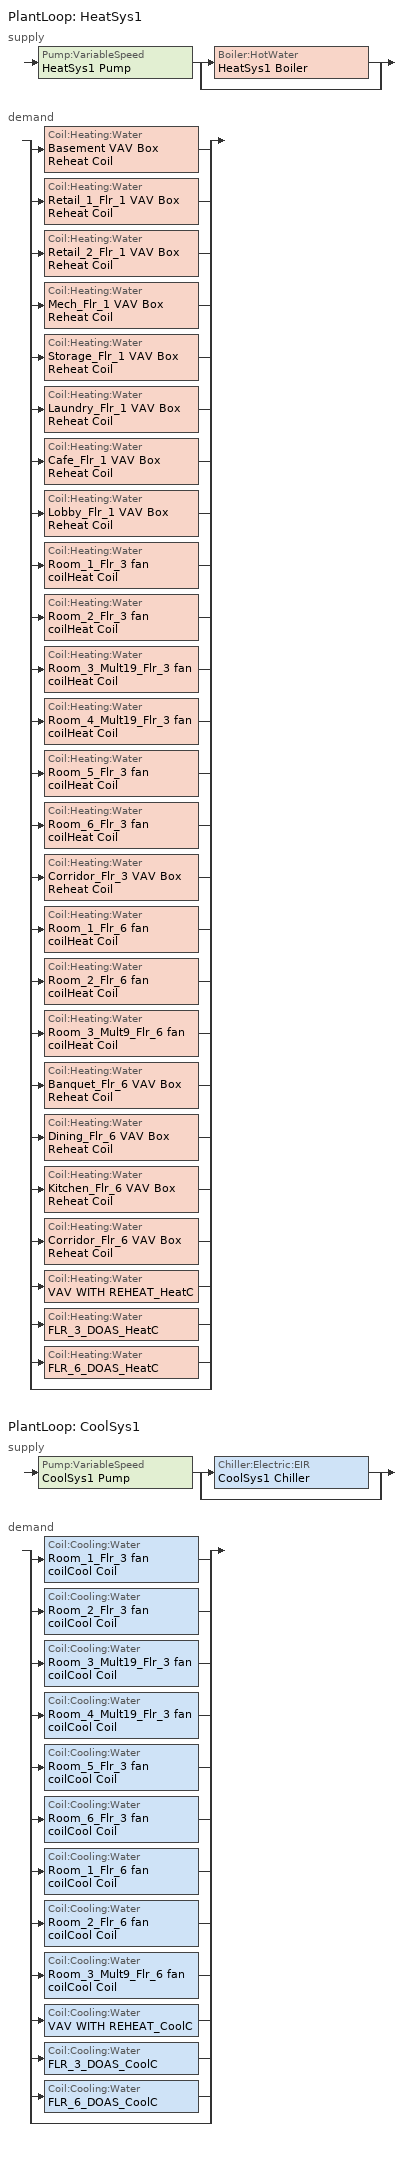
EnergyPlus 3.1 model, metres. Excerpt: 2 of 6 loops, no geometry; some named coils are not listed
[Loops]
PlantLoop 'HeatSys1'
 supply: Pump:VariableSpeed 'HeatSys1 Pump' > split
  | Boiler:HotWater 'HeatSys1 Boiler'
  | bypass
 demand: split
  | Coil:Heating:Water 'Basement VAV Box Reheat Coil'
  | Coil:Heating:Water 'Retail_1_Flr_1 VAV Box Reheat Coil'
  | Coil:Heating:Water 'Retail_2_Flr_1 VAV Box Reheat Coil'
  | Coil:Heating:Water 'Mech_Flr_1 VAV Box Reheat Coil'
  | Coil:Heating:Water 'Storage_Flr_1 VAV Box Reheat Coil'
  | Coil:Heating:Water 'Laundry_Flr_1 VAV Box Reheat Coil'
  | Coil:Heating:Water 'Cafe_Flr_1 VAV Box Reheat Coil'
  | Coil:Heating:Water 'Lobby_Flr_1 VAV Box Reheat Coil'
  | Coil:Heating:Water 'Room_1_Flr_3 fan coilHeat Coil'
  | Coil:Heating:Water 'Room_2_Flr_3 fan coilHeat Coil'
  | Coil:Heating:Water 'Room_3_Mult19_Flr_3 fan coilHeat Coil'
  | Coil:Heating:Water 'Room_4_Mult19_Flr_3 fan coilHeat Coil'
  | Coil:Heating:Water 'Room_5_Flr_3 fan coilHeat Coil'
  | Coil:Heating:Water 'Room_6_Flr_3 fan coilHeat Coil'
  | Coil:Heating:Water 'Corridor_Flr_3 VAV Box Reheat Coil'
  | Coil:Heating:Water 'Room_1_Flr_6 fan coilHeat Coil'
  | Coil:Heating:Water 'Room_2_Flr_6 fan coilHeat Coil'
  | Coil:Heating:Water 'Room_3_Mult9_Flr_6 fan coilHeat Coil'
  | Coil:Heating:Water 'Banquet_Flr_6 VAV Box Reheat Coil'
  | Coil:Heating:Water 'Dining_Flr_6 VAV Box Reheat Coil'
  | Coil:Heating:Water 'Kitchen_Flr_6 VAV Box Reheat Coil'
  | Coil:Heating:Water 'Corridor_Flr_6 VAV Box Reheat Coil'
  | Coil:Heating:Water 'VAV WITH REHEAT_HeatC'
  | Coil:Heating:Water 'FLR_3_DOAS_HeatC'
  | Coil:Heating:Water 'FLR_6_DOAS_HeatC'
  | bypass
PlantLoop 'CoolSys1'
 supply: Pump:VariableSpeed 'CoolSys1 Pump' > split
  | Chiller:Electric:EIR 'CoolSys1 Chiller'
  | bypass
 demand: split
  | Coil:Cooling:Water 'Room_1_Flr_3 fan coilCool Coil'
  | Coil:Cooling:Water 'Room_2_Flr_3 fan coilCool Coil'
  | Coil:Cooling:Water 'Room_3_Mult19_Flr_3 fan coilCool Coil'
  | Coil:Cooling:Water 'Room_4_Mult19_Flr_3 fan coilCool Coil'
  | Coil:Cooling:Water 'Room_5_Flr_3 fan coilCool Coil'
  | Coil:Cooling:Water 'Room_6_Flr_3 fan coilCool Coil'
  | Coil:Cooling:Water 'Room_1_Flr_6 fan coilCool Coil'
  | Coil:Cooling:Water 'Room_2_Flr_6 fan coilCool Coil'
  | Coil:Cooling:Water 'Room_3_Mult9_Flr_6 fan coilCool Coil'
  | Coil:Cooling:Water 'VAV WITH REHEAT_CoolC'
  | Coil:Cooling:Water 'FLR_3_DOAS_CoolC'
  | Coil:Cooling:Water 'FLR_6_DOAS_CoolC'
  | bypass
[Coil:Heating:Water] Availablility Schedule=ALWAYS_ON; U-Factor Times Area Value {W/K}=AUTOSIZE; Maximum Water Flow Rate {m3/s}=AUTOSIZE; Coil Peformance input method=UFactorTimesAreaAndDesignWaterFlowRate; Nominal Capacity=AUTOSIZE; Design Inlet Water Temperature=82.2; Design Inlet Air Temperature=16.6; Design Outlet Water Temperature=71.1; Design Outlet Air Temperature=32.2
Basement VAV Box Reheat Coil; Retail_1_Flr_1 VAV Box Reheat Coil; Retail_2_Flr_1 VAV Box Reheat Coil; Mech_Flr_1 VAV Box Reheat Coil; Storage_Flr_1 VAV Box Reheat Coil; Laundry_Flr_1 VAV Box Reheat Coil; Cafe_Flr_1 VAV Box Reheat Coil; Lobby_Flr_1 VAV Box Reheat Coil; Room_1_Flr_3 fan coilHeat Coil; Room_2_Flr_3 fan coilHeat Coil; Room_3_Mult19_Flr_3 fan coilHeat Coil; Room_4_Mult19_Flr_3 fan coilHeat Coil; Room_5_Flr_3 fan coilHeat Coil; Room_6_Flr_3 fan coilHeat Coil; Corridor_Flr_3 VAV Box Reheat Coil; Room_1_Flr_6 fan coilHeat Coil; Room_2_Flr_6 fan coilHeat Coil; Room_3_Mult9_Flr_6 fan coilHeat Coil; Banquet_Flr_6 VAV Box Reheat Coil; Dining_Flr_6 VAV Box Reheat Coil; Kitchen_Flr_6 VAV Box Reheat Coil; Corridor_Flr_6 VAV Box Reheat Coil
[ZoneHVAC:FourPipeFanCoil] Availability Schedule=ALWAYS_ON; Maximum Supply Air Flow Rate=AUTOSIZE; Maximum Outdoor Air Flow Rate=AUTOSIZE; Maximum Cold Water Flow Rate=AUTOSIZE; Minimum Cold Water Flow Rate=0; Cooling Convergence Tolerance=0.001; Maximum Hot Water Flow Rate=AUTOSIZE; Minimum Hot Water Flow Rate=0; Heating Convergence Tolerance=0.001
Name | Fan | Cooling Coil | Heating Coil
Room_1_Flr_3 fan coil | Room_1_Flr_3 fan coilfan | Room_1_Flr_3 fan coilCool Coil | Room_1_Flr_3 fan coilHeat Coil
Room_2_Flr_3 fan coil | Room_2_Flr_3 fan coilfan | Room_2_Flr_3 fan coilCool Coil | Room_2_Flr_3 fan coilHeat Coil
Room_3_Mult19_Flr_3 fan coil | Room_3_Mult19_Flr_3 fan coilfan | Room_3_Mult19_Flr_3 fan coilCool Coil | Room_3_Mult19_Flr_3 fan coilHeat Coil
Room_4_Mult19_Flr_3 fan coil | Room_4_Mult19_Flr_3 fan coilfan | Room_4_Mult19_Flr_3 fan coilCool Coil | Room_4_Mult19_Flr_3 fan coilHeat Coil
Room_5_Flr_3 fan coil | Room_5_Flr_3 fan coilfan | Room_5_Flr_3 fan coilCool Coil | Room_5_Flr_3 fan coilHeat Coil
Room_6_Flr_3 fan coil | Room_6_Flr_3 fan coilfan | Room_6_Flr_3 fan coilCool Coil | Room_6_Flr_3 fan coilHeat Coil
Room_1_Flr_6 fan coil | Room_1_Flr_6 fan coilfan | Room_1_Flr_6 fan coilCool Coil | Room_1_Flr_6 fan coilHeat Coil
Room_2_Flr_6 fan coil | Room_2_Flr_6 fan coilfan | Room_2_Flr_6 fan coilCool Coil | Room_2_Flr_6 fan coilHeat Coil
Room_3_Mult9_Flr_6 fan coil | Room_3_Mult9_Flr_6 fan coilfan | Room_3_Mult9_Flr_6 fan coilCool Coil | Room_3_Mult9_Flr_6 fan coilHeat Coil
[Fan:ConstantVolume] Availability Schedule=ALWAYS_ON; Fan Efficiency=0.52; Pressure Rise=330.904; Maximum Flow Rate=AUTOSIZE; Motor Efficiency=0.8; Motor in Airstream Fraction=1
Room_1_Flr_3 fan coilfan; Room_2_Flr_3 fan coilfan; Room_3_Mult19_Flr_3 fan coilfan; Room_4_Mult19_Flr_3 fan coilfan; Room_5_Flr_3 fan coilfan; Room_6_Flr_3 fan coilfan; Room_1_Flr_6 fan coilfan; Room_2_Flr_6 fan coilfan; Room_3_Mult9_Flr_6 fan coilfan
[Coil:Cooling:Water] Availability Schedule=ALWAYS_ON; Design Water Flow Rate {m3/s}=AUTOSIZE; Design Air Flow Rate {m3/s}=AUTOSIZE; Design Inlet Water Temperature {C}=AUTOSIZE; Design Inlet Air Temperature {C}=AUTOSIZE; Design Outlet Air Temperature {C}=AUTOSIZE; Design Inlet Humidity Ratio {kg-H2O/kg-air}=AUTOSIZE; Design Outlet Humidity Ratio {kg-H2O/kg-air}=AUTOSIZE; Type of Analysise {*******}=SimpleAnalysis; Heat Exchanger Configuration {*********}=CrossFlow
Room_1_Flr_3 fan coilCool Coil; Room_2_Flr_3 fan coilCool Coil; Room_3_Mult19_Flr_3 fan coilCool Coil; Room_4_Mult19_Flr_3 fan coilCool Coil; Room_5_Flr_3 fan coilCool Coil; Room_6_Flr_3 fan coilCool Coil; Room_1_Flr_6 fan coilCool Coil; Room_2_Flr_6 fan coilCool Coil; Room_3_Mult9_Flr_6 fan coilCool Coil
[SetpointManager:Scheduled] Control Variable {TEMP}=Temperature
Name | Schedule | Setpoint Node
HeatSys1 Loop Setpoint Manager | HW-Loop-Temp-Schedule | HeatSys1 Supply Outlet Node
CoolSys1 Loop Setpoint Manager | CW-Loop-Temp-Schedule | CoolSys1 Supply Outlet Node
[PlantLoop] Fluid Type {WATER}=Water; Maximum Loop Flow Rate {m3/s}=AUTOSIZE; Minimum Loop Flow Rate {m3/s}=0; Loop Volume {m3}=AUTOSIZE; Load Distribution Scheme {OPTIMAL | SEQUENTIAL}=Optimal
Name | Loop Equipment Operation Scheme | Maximum Loop Temperature {C} | Minimum Loop Temperature {C}
HeatSys1 | HeatSys1 Loop Operation Scheme List | 100 | 10
CoolSys1 | CoolSys1 Loop Operation Scheme List | 98 | 1
[Sizing:Plant]
Name | Loop Type {COOLING | HEATING} | Design Loop Exit Temperature {C} | Design Loop Temperature Difference {C}
HeatSys1 | Heating | 82 | 11
CoolSys1 | Cooling | 7.22 | 6.67
[PlantEquipmentOperationSchemes] Control Scheme 1 Schedule=PlantOnSched
Name | Control Scheme 1 Object Type {*******} | Control Scheme 1
HeatSys1 Loop Operation Scheme List | PlantEquipmentOperation:HeatingLoad | HeatSys1 Operation Scheme
CoolSys1 Loop Operation Scheme List | PlantEquipmentOperation:CoolingLoad | CoolSys1 Operation Scheme
[PlantEquipmentOperation:HeatingLoad]
HeatSys1 Operation Scheme: Load Range 1 Lower Limit {W}=0; Load Range 1 Upper Limit {W}=1000000000000000; Priority Control 1 Equipment List=HeatSys1 Equipment List
[PlantEquipmentList]
HeatSys1 Equipment List: HeatSys1 Boiler
CoolSys1 Equipment List: CoolSys1 Chiller
[Pump:VariableSpeed] Rated Flow Rate {m3/s}=AUTOSIZE; Rated Pump Head {Pa} [179352 Pa = 60 ft]=179352; Rated Power Consumption {W}=AUTOSIZE; Motor Efficiency=0.9; Fraction of Motor Inefficiencies to Fluid Stream=0; Coefficient 1 of the Part Load Performance Curve=0; Coefficient 2 of the Part Load Performance Curve=1; Coefficient 3 of the Part Load Performance Curve=0; Coefficient 4 of the Part Load Performance Curve=0; Minimum Flow Rate {m3/s}=0; Pump Control Type {Continuous | Intermittent}=Intermittent
HeatSys1 Pump; CoolSys1 Pump
[Boiler:HotWater]
HeatSys1 Boiler: Fuel Type=NATURALGAS; Nominal Capacity {W}=AUTOSIZE; Nominal Thermal Efficiency=0.786; Design Water Outlet Temperature {C}=81; Design Water Flow Rate {m3/s}=AUTOSIZE; Minimum Part Load Ratio=0; Maximum Part Load Ratio=1.2; Optimum Part Load Ratio=1; Water Outlet Upper Temperature Limit {C}=95; Boiler Flow Mode=VariableFlow; Parasitic Electric Load=0; Sizing Factor=1
[PlantEquipmentOperation:CoolingLoad]
CoolSys1 Operation Scheme: Load Range 1 Lower Limit {W}=0; Load Range 1 Upper Limit {W}=100000000000000; Priority Control 1 Equipment List=CoolSys1 Equipment List
[Chiller:Electric:EIR]
CoolSys1 Chiller: Reference Capacity {W}=AUTOSIZE; Reference COP { }=2.8; Reference Leaving Chilled Water Temperature {C}=6.67; Reference Entering Condenser Fluid Temperature {C}=29.4; Reference Evaporator Volumetric Water Flow Rate {m3/s}=AutoSize; Reference Condenser Volumetric Water Flow Rate {m3/s}=AutoSize; Cooling Capacity Function of Temperature Curve=TraneChillerClgCapFuncTemp; Electric Input to Cooling Output Ratio Function of Temperature Curve=TraneChillerEIRFuncTemp; Electic Input to Cooling Output Ratio Function of Part Load Ratio Curve=TraneChillerEIRFuncPLR; Minimum Part Load Ratio=0.15; Maximum Part Load Ratio=1; Optimum Part Load Ratio=0.8; Minimum Unloading Ratio=0.15; Condenser Type=AIRCOOLED; Leaving Chilled Water Lower Temperature Limit {C}=2; Chiller Flow Mode=VariableFlow; Design Heat Recovery Water Flow Rate {m3/s}=0
[Schedule:Compact]
ALWAYS_ON; PlantOnSched: Through: 12/31, For: AllDays, Until: 24:00, 1
CW-Loop-Temp-Schedule: Through: 12/31, For: AllDays, Until: 24:00, 6.7
HW-Loop-Temp-Schedule: Through: 12/31, For: AllDays, Until: 24:00, 60
[Curve:Quadratic]
TraneChillerEIRFuncPLR: Coefficient1 Const=0.141; Coefficient2 x=0.655; Coefficient3 x**2=0.203; Minimum Value of x=0; Maximum Value of x=1
[Curve:Biquadratic] Minimum Value of x=5; Maximum Value of x=10; Minimum Value of y=24; Maximum Value of y=35
Name | Coefficient1 Const | Coefficient2 x | Coefficient3 x**2 | Coefficient4 y | Coefficient5 y**2 | Coefficient6 x*y
TraneChillerClgCapFuncTemp | 1.07 | 0.0429 | 0.0004 | -0.0081 | 0 | -0.0004
TraneChillerEIRFuncTemp | 0.468 | -0.0138 | 0.0007 | 0.0109 | 0.0005 | -0.0007
